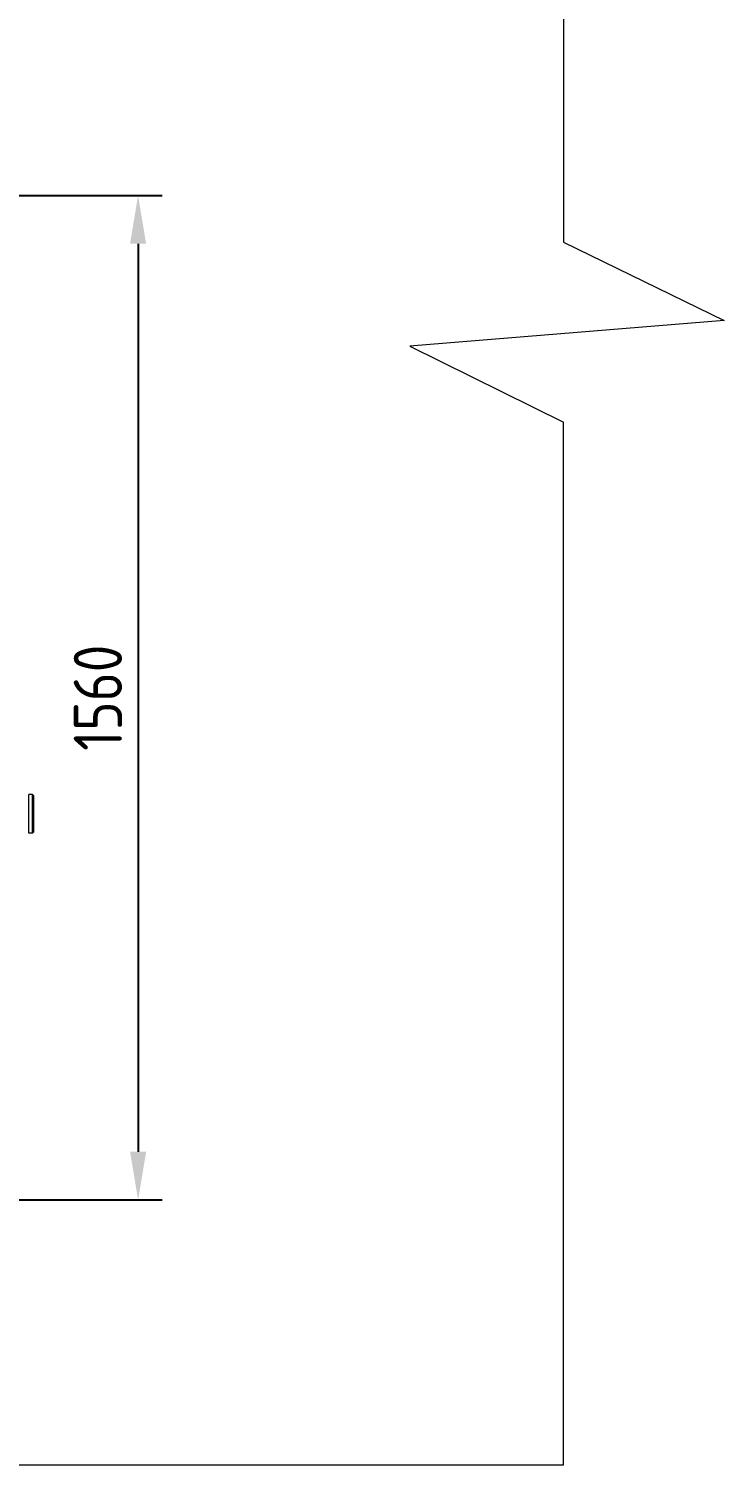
# Model space of a CAD drawing. Header units: millimetres. Extents: x 0 to 1611, y 0 to 420.
# Drawn here: x 331 to 374.2, y 259.9 to 349.2 of the extents above; entities that cross this region are included whole.
import ezdxf

# ---------------------------------------------------------------- set-up
doc = ezdxf.new("R2010")
doc.units = ezdxf.units.MM
doc.header["$LTSCALE"] = 32.67
doc.header["$PDMODE"] = 3
doc.header["$PDSIZE"] = 0.3125
doc.linetypes.add('Сплошная', pattern=[0])
doc.layers.get('Defpoints').update_dxf_attribs({"linetype": 'CONTINUOUS', "lineweight": 18})
for name, color, linetype, lineweight in [('3_ALL_AXES', 7, 'CONTINUOUS', 18), ('Text', 3, 'CONTINUOUS', 18), ('размер', 12, 'CONTINUOUS', 18)]:
    doc.layers.add(name, color=color, linetype=linetype, lineweight=lineweight)
doc.styles.add('Style1', font='romans.shx', dxfattribs={"width": 0.8})
doc.dimstyles.new('LIN1', dxfattribs={"dimtxt": 3, "dimasz": 3, "dimexe": 1.5, "dimexo": 0, "dimgap": 1, "dimtad": 1, "dimdec": 0, "dimzin": 12, "dimdsep": 46, "dimtxsty": 'Style1', "dimcen": 0, "dimclrt": 3, "dimadec": 0, "dimazin": 0, "dimtfac": 1, "dimtdec": 0, "dimtmove": 0, "dimatfit": 3, "dimfxl": 1, "dimtolj": 1, "dimtzin": 12, "dimarcsym": 0})

# ---------------------------------------------------------------- blocks, each defined once
blk = doc.blocks.new('*D99')
at = {"layer": 'Defpoints', "color": 0, "linetype": 'Сплошная', "transparency": 16777216}
for p in [(234.698, 338.803), (326.698, 276.386), (337.758, 276.386)]:
    blk.add_point(p, dxfattribs=at)
at = {"layer": 'Text', "color": 0, "linetype": 'Сплошная', "lineweight": -2, "transparency": 16777216}
for p, q in [((234.698, 338.803), (339.258, 338.803)), ((337.758, 335.803), (337.758, 279.386)), ((326.698, 276.386), (339.258, 276.386))]:
    blk.add_line(p, q, dxfattribs=at)
at = {"layer": 'Text', "color": 0, "linetype": 'Сплошная', "transparency": 16777216}
for points in [[(337.258, 335.803), (338.258, 335.803), (337.758, 338.803)], [(337.258, 279.386), (338.258, 279.386), (337.758, 276.386)]]:
    blk.add_solid(points, dxfattribs=at)
at = {"layer": 'Text', "color": 3, "linetype": 'Сплошная', "transparency": 16777216, "insert": (335.258, 307.594), "char_height": 3, "attachment_point": 5, "rotation": 90, "style": 'Style1'}
blk.add_mtext('\\A1;1560', dxfattribs=at)

msp = doc.modelspace()

# ---------------------------------------------------------------- linework, layer by layer
at = {"layer": '3_ALL_AXES', "linetype": 'Continuous'}
for p, q in [((331.198, 301.586), (330.958, 301.586)), ((330.958, 299.186), (330.958, 301.586)), ((331.198, 301.586), (331.278, 301.506)), ((331.198, 299.186), (331.198, 301.586)), ((331.278, 299.266), (331.278, 301.506)), ((331.198, 299.186), (330.958, 299.186)), ((331.198, 299.186), (331.278, 299.266))]:
    msp.add_line(p, q, dxfattribs=at)
at = {"layer": 'размер', "linetype": 'ByBlock', "lineweight": 18, "ltscale": 0.5}
for p, q in [((364.212, 366.861), (364.212, 335.905)), ((364.212, 335.905), (374.201, 331.036)), ((374.201, 331.036), (354.642, 329.444)), ((354.642, 329.444), (364.212, 324.72)), ((364.212, 259.901), (364.212, 324.72)), ((364.212, 259.901), (210.019, 259.901))]:
    msp.add_line(p, q, dxfattribs=at)

# ---------------------------------------------------------------- dimensions: what is measured, and where the dimension line sits
at = {"layer": 'Text', "linetype": 'Сплошная'}
dim = msp.add_linear_dim(base=(337.758, 276.386), p1=(234.698, 338.803), p2=(326.698, 276.386), angle=90, dimstyle='LIN1', override={"dimlfac": 25}, dxfattribs=at)
dim.commit()
dim.dimension.update_dxf_attribs({"geometry": '*D99', "text_midpoint": (335.258, 307.594)})

doc.saveas('drawing.dxf')
